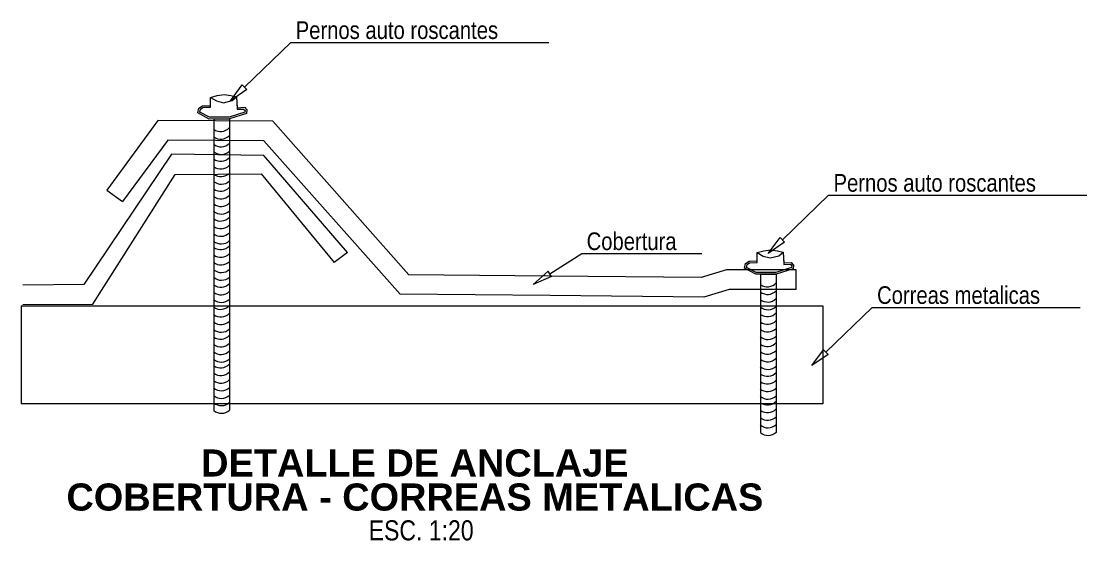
# Model space of a CAD drawing. Header units: metres. Extents: x 115.1 to 149.6, y 26.3 to 56.6.
# Drawn here: x 140.123 to 142.838, y 35.737 to 37.06 of the extents above; entities that cross this region are included whole.
import ezdxf
from ezdxf import colors
from ezdxf.entities.mleader import LeaderData, LeaderLine
from ezdxf.enums import TextEntityAlignment as Align
from ezdxf.math import Vec2, Vec3

# ---------------------------------------------------------------- set-up
doc = ezdxf.new("R2010")
doc.units = ezdxf.units.M
doc.layers.get('0').update_dxf_attribs({"color": 250})
for name, color, linetype, lineweight in [('-Acero techos', 252, 'Continuous', 13), ('-Acotado', 251, 'Continuous', 5), ('-Textos', 7, 'Continuous', 20)]:
    doc.layers.add(name, color=color, linetype=linetype, lineweight=lineweight)
doc.layers.add('G-TEXTOS-TITULOS', color=174, linetype='Continuous')
doc.styles.add('-Arial Narrow', font='ARIALN.TTF')
doc.styles.add('25-TITULO', font='arialbd.ttf', dxfattribs={"height": 0.1})

# ---------------------------------------------------------------- blocks, each defined once
blk = doc.blocks.new('_ClosedBlank')
at = {"color": 0, "linetype": 'ByBlock', "lineweight": -2}
for p, q in [((-1, 0.167), (0, 0)), ((-1, 0.167), (-1, -0.167)), ((0, 0), (-1, -0.167))]:
    blk.add_line(p, q, dxfattribs=at)

msp = doc.modelspace()

# ---------------------------------------------------------------- linework, layer by layer
at = {"layer": '-Acero techos', "color": 18, "true_color": 0x000000}
for p, q in [((140.6133, 36.8115), (140.6532, 36.8116)), ((140.6133, 36.8115), (140.6133, 36.0689)), ((140.6532, 36.8116), (140.6532, 36.0695)), ((140.5056, 36.7219), (140.2825, 36.3897)), ((140.7409, 36.7187), (140.5056, 36.7219)), ((140.9544, 36.4711), (140.7409, 36.7187)), ((140.3051, 36.3399), (140.515, 36.6704)), ((140.515, 36.6704), (140.7337, 36.6719)), ((140.7337, 36.6719), (140.9198, 36.4455)), ((140.3404, 36.6305), (140.3806, 36.6009)), ((140.9544, 36.4711), (140.9198, 36.4455)), ((142.0064, 36.4157), (142.0463, 36.4159)), ((142.0064, 36.4157), (142.0064, 36.0123)), ((142.0463, 36.4159), (142.0463, 36.0129)), ((142.0973, 36.3768), (142.0973, 36.4268)), ((140.2825, 36.3897), (140.127, 36.3883)), ((140.1228, 36.3353), (140.1228, 36.0853)), ((140.127, 36.3383), (140.3051, 36.3399)), ((142.1658, 36.3353), (142.1658, 36.0853)), ((142.1658, 36.0853), (140.1228, 36.0853))]:
    msp.add_line(p, q, dxfattribs=at)
for points in [[(140.6053, 36.8666), (140.6217, 36.8717), (140.6397, 36.8738), (140.6566, 36.8713), (140.6715, 36.8678), (140.6728, 36.8403), (140.6912, 36.8412), (140.6973, 36.8347), (140.6965, 36.8254), (140.6532, 36.8116), (140.6012, 36.8114), (140.5726, 36.8268), (140.5755, 36.8392), (140.5844, 36.8447), (140.6049, 36.8454)], [(140.6053, 36.8666), (140.6202, 36.858), (140.6379, 36.853), (140.66, 36.8584), (140.6715, 36.8678), (140.6728, 36.8361), (140.6894, 36.8368), (140.6929, 36.8331), (140.6925, 36.8286), (140.6525, 36.8159), (140.6023, 36.8157), (140.5775, 36.829), (140.5793, 36.8365), (140.5857, 36.8405), (140.6048, 36.8413)], [(141.9985, 36.4709), (142.0149, 36.4759), (142.0329, 36.4781), (142.0498, 36.4756), (142.0647, 36.472), (142.066, 36.4446), (142.0843, 36.4455), (142.0905, 36.4389), (142.0897, 36.4296), (142.0463, 36.4159), (141.9943, 36.4157), (141.9658, 36.431), (141.9686, 36.4434), (141.9775, 36.449), (141.998, 36.4496)], [(141.9985, 36.4709), (142.0134, 36.4623), (142.0311, 36.4573), (142.0531, 36.4626), (142.0647, 36.472), (142.066, 36.4403), (142.0826, 36.4411), (142.086, 36.4374), (142.0856, 36.4328), (142.0457, 36.4202), (141.9954, 36.42), (141.9707, 36.4333), (141.9724, 36.4407), (141.9788, 36.4447), (141.9979, 36.4456)]]:
    msp.add_lwpolyline(points, close=True, dxfattribs=at)
for points in [[(141.4706, 36.4113), (141.1108, 36.4146), (140.7638, 36.8056), (140.4708, 36.8076), (140.3404, 36.6305)], [(141.4702, 36.3613), (141.0881, 36.3648), (140.7412, 36.7557), (140.4959, 36.7574), (140.3806, 36.6009)], [(142.0973, 36.4268), (141.9197, 36.4268), (141.855, 36.4079), (141.4706, 36.4113)], [(142.0973, 36.3768), (141.9269, 36.3768), (141.862, 36.3578), (141.4702, 36.3613)], [(140.1228, 36.3353), (141.4702, 36.3353)], [(141.4702, 36.3353), (142.1658, 36.3353)]]:
    msp.add_lwpolyline(points, dxfattribs=at)
for centre, start, end in [((140.6308, 36.8095), 234.0725, 318.4585), ((140.6313, 36.79), 232.8519, 317.0005), ((140.6318, 36.7706), 231.6113, 315.5812), ((140.6324, 36.7512), 230.3491, 314.197), ((140.6308, 36.7334), 234.0725, 318.4585), ((140.6313, 36.714), 232.8519, 317.0005), ((140.6324, 36.6751), 229.0633, 314.197), ((140.6318, 36.6946), 231.6113, 315.5812), ((140.6308, 36.6573), 234.0725, 318.4585), ((140.6313, 36.6379), 232.8519, 317.0005), ((140.6324, 36.5991), 229.0633, 314.197), ((140.6318, 36.6185), 231.6113, 315.5812), ((140.6308, 36.5813), 234.0725, 318.4585), ((140.6318, 36.5424), 229.0633, 315.5812), ((140.6313, 36.5619), 232.8519, 317.0005), ((140.6324, 36.523), 229.0633, 314.197), ((140.6308, 36.5083), 234.0725, 318.4585), ((140.6313, 36.4889), 232.8519, 317.0005), ((140.6318, 36.4694), 231.6113, 315.5812), ((140.6324, 36.45), 229.0633, 314.197), ((140.6329, 36.4306), 229.0633, 312.8445), ((140.6313, 36.4128), 232.8519, 317.0005), ((142.024, 36.4137), 234.0725, 318.4585), ((140.6318, 36.3934), 231.6113, 315.5812), ((142.0245, 36.3943), 232.8519, 317.0005), ((142.025, 36.3749), 231.6113, 315.5812), ((140.6324, 36.374), 229.0633, 314.197), ((140.6308, 36.3562), 234.0725, 318.4585), ((142.0255, 36.3554), 230.3491, 314.197), ((140.6313, 36.3367), 232.8519, 317.0005), ((142.024, 36.3376), 234.0725, 318.4585), ((140.6324, 36.2979), 229.0633, 314.197), ((140.6318, 36.3173), 231.6113, 315.5812), ((142.0245, 36.3182), 232.8519, 317.0005), ((142.025, 36.2988), 231.6113, 315.5812), ((140.6308, 36.2801), 234.0725, 318.4585), ((142.0255, 36.2794), 229.0633, 314.197), ((140.6318, 36.2413), 229.0633, 315.5812), ((140.6313, 36.2607), 232.8519, 317.0005), ((142.024, 36.2616), 234.0725, 318.4585), ((142.0245, 36.2422), 232.8519, 317.0005), ((140.6324, 36.2218), 229.0633, 314.197), ((142.025, 36.2227), 231.6113, 315.5812), ((140.6308, 36.2071), 234.0725, 318.4585), ((140.6313, 36.1877), 232.8519, 317.0005), ((142.0255, 36.2033), 229.0633, 314.197), ((142.024, 36.1855), 234.0725, 318.4585), ((140.6318, 36.1683), 231.6113, 315.5812), ((142.0245, 36.1661), 232.8519, 317.0005), ((140.6324, 36.1489), 229.0633, 314.197), ((142.025, 36.1467), 229.0633, 315.5812), ((140.6324, 36.1109), 229.0633, 314.197), ((140.6329, 36.1294), 229.0633, 312.8445), ((142.0255, 36.1273), 229.0633, 314.197), ((142.024, 36.1125), 234.0725, 318.4585), ((140.6329, 36.0914), 229.0633, 312.8445), ((142.0245, 36.0931), 232.8519, 317.0005), ((142.0255, 36.0543), 229.0633, 314.197), ((142.025, 36.0737), 231.6113, 315.5812), ((142.026, 36.0349), 229.0633, 312.8445)]:
    msp.add_arc(centre, 0.0299, start, end, dxfattribs=at)

# ---------------------------------------------------------------- texts
at = {"layer": '-Textos', "style": '-Arial Narrow'}
msp.add_text('ESC. 1:20', height=0.05122, dxfattribs=at).set_placement((141.1418, 35.7632), align=Align.MIDDLE_CENTER)
at = {"layer": 'G-TEXTOS-TITULOS', "color": 219, "true_color": 0x642165, "style": '25-TITULO'}
for s, p in [('DETALLE DE ANCLAJE', (141.1258, 35.9349)), ('COBERTURA - CORREAS METALICAS', (141.1258, 35.8481))]:
    msp.add_text(s, height=0.069141, dxfattribs=at).set_placement(p, align=Align.MIDDLE_CENTER)

# ---------------------------------------------------------------- leaders
at = {"layer": '-Acotado', "ltscale": 0.009}
ml = msp.add_multileader_mtext('Standard', dxfattribs=at)
ml.set_content('Pernos auto roscantes', color=7, style='-Arial Narrow')
ml.set_leader_properties(color=7, linetype='ByLayer', lineweight=0)
ml.set_arrow_properties(name='CLOSEDBLANK')
ml.build(insert=Vec2(0, 0))
ml.multileader.update_dxf_attribs({"has_dogleg": 0, "text_left_attachment_type": 6, "text_right_attachment_type": 6, "dogleg_length": 0, "arrow_head_size": 0.05, "scale": 0.025})
ctx = ml.context
ctx.base_point, ctx.scale, ctx.char_height, ctx.arrow_head_size, ctx.landing_gap_size, ctx.plane_origin = Vec3(140.8096, 37.0064), 0.025, 0.045, 0.05, 0.0125, Vec3(140.6557, 36.8581)
ctx.left_attachment, ctx.right_attachment = 6, 6
notes = []
notes.append((ctx, [(0, (1, 1, 0), (140.8096, 37.0064), (1, 0), 0, [(0, [(140.6557, 36.8581)], 0, [])])]))
ctx.mtext.insert, ctx.mtext.flow_direction = Vec3(140.8221, 37.0604), 5
ml = msp.add_multileader_mtext('Standard', dxfattribs=at)
ml.set_content('Pernos auto roscantes', color=7, style='-Arial Narrow')
ml.set_leader_properties(color=7, linetype='ByLayer', lineweight=0)
ml.set_arrow_properties(name='CLOSEDBLANK')
ml.build(insert=Vec2(0, 0))
ml.multileader.update_dxf_attribs({"has_dogleg": 0, "text_left_attachment_type": 6, "text_right_attachment_type": 6, "dogleg_length": 0, "arrow_head_size": 0.05, "scale": 0.025})
ctx = ml.context
ctx.base_point, ctx.scale, ctx.char_height, ctx.arrow_head_size, ctx.landing_gap_size, ctx.plane_origin = Vec3(142.1802, 36.6172), 0.025, 0.045, 0.05, 0.0125, Vec3(142.0263, 36.4689)
ctx.left_attachment, ctx.right_attachment = 6, 6
notes.append((ctx, [(0, (1, 1, 0), (142.1802, 36.6172), (1, 0), 0, [(0, [(142.0263, 36.4689)], 0, [])])]))
ctx.mtext.insert, ctx.mtext.flow_direction = Vec3(142.1927, 36.6712), 5
ml = msp.add_multileader_mtext('Standard', dxfattribs=at)
ml.set_content('Cobertura', color=7, style='-Arial Narrow')
ml.set_leader_properties(color=7, linetype='Continuous', lineweight=0)
ml.set_arrow_properties(name='CLOSEDBLANK')
ml.build(insert=Vec2(0, 0))
ml.multileader.update_dxf_attribs({"has_dogleg": 0, "text_left_attachment_type": 6, "text_right_attachment_type": 6, "dogleg_length": 0, "arrow_head_size": 0.05, "scale": 0.025})
ctx = ml.context
ctx.base_point, ctx.scale, ctx.char_height, ctx.arrow_head_size, ctx.landing_gap_size, ctx.plane_origin = Vec3(141.551, 36.4684), 0.025, 0.045, 0.05, 0.0125, Vec3(142.2011, 36.9694)
ctx.left_attachment, ctx.right_attachment = 6, 6
notes.append((ctx, [(0, (1, 1, 0), (141.551, 36.4684), (1, 0), 0, [(0, [(141.4276, 36.3899)], 0, [])])]))
ctx.mtext.insert, ctx.mtext.flow_direction = Vec3(141.5635, 36.5224), 5
ml = msp.add_multileader_mtext('Standard', dxfattribs=at)
ml.set_content('Correas metalicas', color=7, style='-Arial Narrow')
ml.set_leader_properties(color=7, linetype='ByLayer', lineweight=0)
ml.set_arrow_properties(name='CLOSEDBLANK')
ml.build(insert=Vec2(0, 0))
ml.multileader.update_dxf_attribs({"has_dogleg": 0, "text_left_attachment_type": 6, "text_right_attachment_type": 6, "dogleg_length": 0, "arrow_head_size": 0.05, "scale": 0.025})
ctx = ml.context
ctx.base_point, ctx.scale, ctx.char_height, ctx.arrow_head_size, ctx.landing_gap_size, ctx.plane_origin = Vec3(142.2912, 36.3312), 0.025, 0.045, 0.05, 0.0125, Vec3(142.1373, 36.1829)
ctx.left_attachment, ctx.right_attachment = 6, 6
notes.append((ctx, [(0, (1, 1, 0), (142.2912, 36.3312), (1, 0), 0, [(0, [(142.1373, 36.1829)], 0, [])])]))
ctx.mtext.insert, ctx.mtext.flow_direction = Vec3(142.3037, 36.3852), 5
for ctx, leaders in notes:
    for number, flags, end, landing, length, lines in leaders:
        leader = LeaderData()
        leader.index, (leader.has_last_leader_line, leader.has_dogleg_vector, leader.attachment_direction) = number, flags
        leader.last_leader_point, leader.dogleg_vector, leader.dogleg_length = Vec3(end), Vec3(landing), length
        for number, points, colour, breaks in lines:
            line = LeaderLine()
            line.index, line.vertices, line.color, line.breaks = number, Vec3.list(points), colors.encode_raw_color(colour), breaks
            leader.lines.append(line)
        ctx.leaders.append(leader)

doc.saveas('drawing.dxf')
